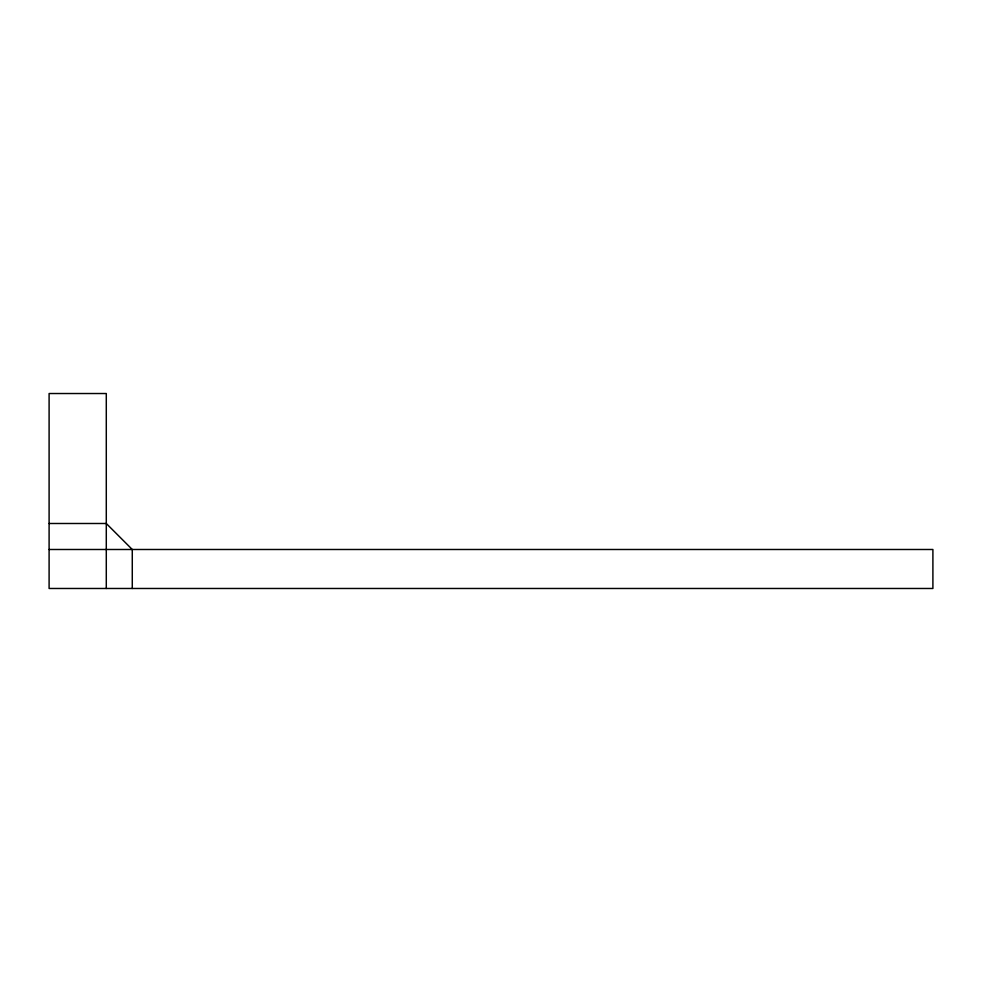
<?xml version="1.0" encoding="UTF-8"?>
<svg xmlns="http://www.w3.org/2000/svg" width="982" height="982" viewBox="0 0 982 982"><rect width="100%" height="100%" fill="white"/><g stroke="black" fill="none" stroke-linecap="round" stroke-linejoin="round"><path stroke-width="1.47" d="M49.1 523.492L106.289 523.492L132.275 549.49L132.275 588.476M49.1 549.49L932.9 549.49L932.9 588.476L49.1 588.476L49.1 393.524L106.289 393.524L106.289 588.476"/></g></svg>
